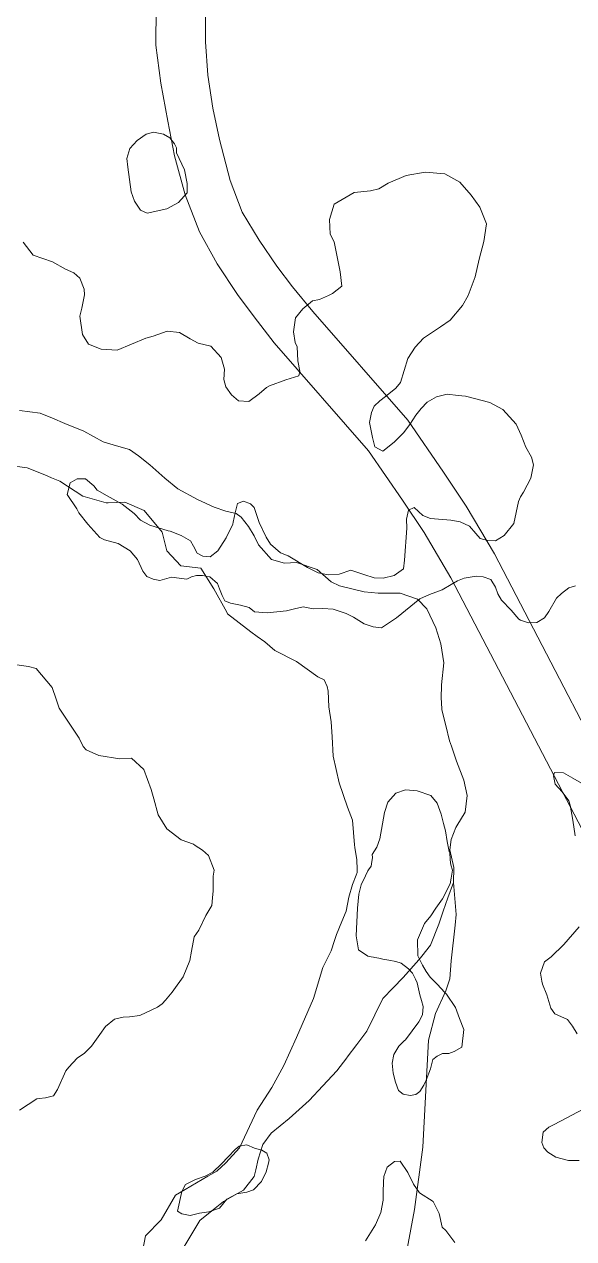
# Model space of a CAD drawing. Header units: metres. Extents: x 4652992 to 4879070, y 2074171 to 2309877.
# Drawn here: x 4653831.5 to 4653875.7, y 2308625.5 to 2308723.4 of the extents above; entities that cross this region are included whole.
import ezdxf

# ---------------------------------------------------------------- set-up
doc = ezdxf.new("R2010")
doc.units = ezdxf.units.M
doc.header["$MEASUREMENT"] = 0
for name, color, linetype, lineweight in [('Level 1', 2, 'Continuous', 0), ('Level 18', 5, 'Continuous', 0), ('Level 2', 6, 'Continuous', 0), ('Level 40', 1, 'Continuous', 0)]:
    doc.layers.add(name, color=color, linetype=linetype, lineweight=lineweight)

msp = doc.modelspace()

# ---------------------------------------------------------------- linework, layer by layer
at = {"layer": 'Level 1'}
msp.add_polyline3d([(4653870.979311, 2308593.17792, 1250), (4653868.817873, 2308594.004519, 1249), (4653866.229922, 2308594.71509, 1248), (4653862.570498, 2308597.777712, 1247), (4653861.698488, 2308599.802492, 1246.7875), (4653861.642275, 2308602.412478, 1246.55), (4653861.791323, 2308611.595278, 1245.3), (4653861.58008, 2308615.774721, 1244.8875), (4653861.616884, 2308619.394289, 1244.5), (4653862.111086, 2308623.569887, 1244.2125), (4653862.919131, 2308627.879275, 1243.975), (4653863.57593, 2308632.923281, 1243.6625), (4653864.03528, 2308641.534304, 1243.0125), (4653864.597109, 2308643.675295, 1243.0125), (4653865.453676, 2308645.504519, 1243.0125), (4653865.763674, 2308646.473513, 1243.0125), (4653865.876101, 2308647.928713, 1243.0125), (4653866.202517, 2308650.806093, 1242.6667), (4653866.283642, 2308651.67215, 1243), (4653866.052589, 2308654.234674, 1242.579446)], dxfattribs=at)
at = {"layer": 'Level 18', "color": 30}
for points in [[(4653893.267611, 2308622.928116, 1252.114335), (4653889.796918, 2308630.62085, 1251.145603), (4653885.017854, 2308641.299023, 1249.618385), (4653878.355049, 2308654.803155, 1247.600483), (4653865.854975, 2308678.796906, 1243.319878), (4653863.704215, 2308682.439938, 1242.841639), (4653861.941844, 2308685.063087, 1242.436121), (4653859.209884, 2308689.029037, 1241.787008), (4653851.612217, 2308697.721893, 1240.346579), (4653849.998367, 2308699.837827, 1240.047324), (4653848.653594, 2308701.612326, 1239.839022), (4653847.009669, 2308704.098935, 1239.565371), (4653845.594799, 2308706.666678, 1239.30187), (4653844.437976, 2308709.64634, 1238.971031), (4653843.576534, 2308712.804165, 1238.577483), (4653843.03585, 2308715.596861, 1238.206015), (4653842.479195, 2308718.650905, 1237.836759), (4653842.079139, 2308721.721291, 1237.387121), (4653842.085262, 2308724.764628, 1237.051524)], [(4653881.922777, 2308656.612365, 1247.676918), (4653869.353416, 2308680.739112, 1243.644538), (4653867.089459, 2308684.573881, 1243.339086), (4653865.249114, 2308687.313088, 1242.870426), (4653862.373275, 2308691.487905, 1242.053943), (4653854.711795, 2308700.253773, 1240.701147), (4653853.089805, 2308702.231989, 1240.377686), (4653851.826526, 2308703.898952, 1240.050444), (4653850.40372, 2308706.00066, 1239.902574), (4653849.033342, 2308708.267281, 1239.421905), (4653848.048503, 2308710.803959, 1239.005723), (4653847.198026, 2308714.115189, 1238.570763), (4653846.674265, 2308716.653842, 1238.253438), (4653846.262442, 2308719.299876, 1237.898322), (4653846.079661, 2308721.976777, 1237.459967), (4653846.085005, 2308724.632555, 1237.091341)]]:
    msp.add_polyline3d(points, dxfattribs=at)
at = {"layer": 'Level 2'}
for points in [[(4653831.0825, 2308692.2814, 1237.5277), (4653832.7361, 2308692.058, 1237.9777), (4653833.7397, 2308691.6496, 1238.1277), (4653834.7433, 2308691.2413, 1238.2777), (4653836.2529, 2308690.6146, 1238.7777), (4653837.8302, 2308689.7385, 1238.9777), (4653838.8892, 2308689.4305, 1239.0277), (4653839.9481, 2308689.1224, 1239.0777), (4653840.6732, 2308688.6247, 1239.0777), (4653841.5851, 2308687.9107, 1239.0777), (4653842.7913, 2308686.8242, 1239.0777), (4653843.8544, 2308685.9677, 1239.0777), (4653845.4357, 2308685.0956, 1239.3777), (4653846.7751, 2308684.4842, 1239.3777), (4653847.7162, 2308684.1736, 1239.3777), (4653848.542, 2308683.9752, 1239.3777), (4653848.9402, 2308683.6744, 1239.3777), (4653849.5283, 2308682.9297, 1239.3777), (4653849.9997, 2308682.1775, 1239.7777), (4653850.3333, 2308681.4472, 1240.0777), (4653851.3877, 2308680.2579, 1240.1777), (4653852.4349, 2308679.9817, 1240.3777), (4653853.3962, 2308680.0304, 1240.3777), (4653855.0676, 2308679.4571, 1240.5777), (4653856.2053, 2308678.4798, 1240.6777), (4653856.8808, 2308678.1411, 1240.9777), (4653857.8709, 2308677.905, 1241.3277), (4653858.861, 2308677.6689, 1241.6777), (4653859.9808, 2308677.5608, 1241.8777), (4653860.7087, 2308677.5597, 1241.9598), (4653861.7533, 2308677.558, 1242.0777), (4653863.1608, 2308677.0753, 1242.1777), (4653863.9221, 2308676.3006, 1242.1777), (4653864.6328, 2308674.7658, 1242.1777), (4653865.026, 2308673.4709, 1242.1777), (4653865.287, 2308671.9338, 1242.2777), (4653865.094, 2308670.1571, 1242.2777), (4653865.0741, 2308669.0748, 1242.2777), (4653865.092, 2308668.7837, 1242.2777), (4653865.1304, 2308668.1594, 1242.2777), (4653865.4401, 2308666.9028, 1242.2777), (4653865.7498, 2308665.6463, 1242.2777), (4653865.8959, 2308665.2143, 1242.2777), (4653866.3048, 2308664.0048, 1242.2777), (4653866.8983, 2308662.4732, 1242.3777), (4653867.1683, 2308661.2468, 1242.3777), (4653867.0122, 2308659.9184, 1242.3777), (4653866.3201, 2308658.8039, 1242.3777), (4653866.2381, 2308658.6718, 1242.3777), (4653865.8844, 2308657.7098, 1242.5777), (4653865.7739, 2308656.8708, 1242.5777), (4653866.0988, 2308655.4534, 1242.5777), (4653866.0546, 2308654.2401, 1242.5777), (4653866.052589, 2308654.234674, 1242.579446), (4653865.5936, 2308652.9964, 1242.9777), (4653865.2397, 2308651.9347, 1243.0277), (4653864.8859, 2308650.873, 1243.0777), (4653864.2158, 2308649.1955, 1243.1777), (4653863.505, 2308648.3054, 1243.2534), (4653863.2773, 2308648.0202, 1243.2777), (4653862.0156, 2308646.5806, 1243.2777), (4653861.1881, 2308645.7397, 1243.3277), (4653860.3606, 2308644.8987, 1243.3777), (4653859.7124, 2308643.5802, 1243.4777), (4653859.0642, 2308642.2617, 1243.5777), (4653858.2642, 2308641.192, 1243.611), (4653857.4904, 2308640.1572, 1243.6433), (4653857.4643, 2308640.1223, 1243.6444), (4653856.6644, 2308639.0527, 1243.6777), (4653855.5418, 2308637.8636, 1243.7277), (4653854.4192, 2308636.6746, 1243.7777), (4653853.6112, 2308635.9522, 1243.8777), (4653852.8032, 2308635.2298, 1243.9777), (4653851.3622, 2308634.0403, 1244.0777), (4653850.6953, 2308633.1243, 1244.0777), (4653850.305, 2308631.951, 1244.2777), (4653850.1242, 2308631.0971, 1244.3984), (4653850.0053, 2308630.5356, 1244.4777), (4653849.1294, 2308629.4431, 1244.5777), (4653848.645, 2308629.1689, 1244.6078), (4653847.5199, 2308628.5319, 1244.6777), (4653846.5704, 2308627.7698, 1244.7777), (4653845.6209, 2308627.0077, 1244.8777), (4653844.8977, 2308625.7869, 1244.8777), (4653843.9401, 2308624.2249, 1245.0777)], [(4653840.7388, 2308623.0945, 1245.0777), (4653841.2339, 2308625.7606, 1245.0777), (4653842.4993, 2308627.0598, 1244.8777), (4653843.6663, 2308629.03, 1244.8777), (4653843.9836, 2308629.2182, 1244.8532), (4653846.2595, 2308630.568, 1244.6777), (4653846.9915, 2308630.9824, 1244.3398), (4653847.7183, 2308631.6471, 1244.2777), (4653848.8028, 2308632.8581, 1244.0777), (4653850.2392, 2308635.8834, 1244.0777), (4653851.4282, 2308637.7149, 1243.9777), (4653852.3734, 2308639.4836, 1243.7777), (4653853.3942, 2308641.7527, 1243.6777), (4653854.7819, 2308644.8842, 1243.5777), (4653855.5189, 2308647.3915, 1243.3777), (4653856.199, 2308648.7332, 1243.2777), (4653856.4813, 2308649.567, 1243.2777), (4653856.6406, 2308650.0379, 1243.2777), (4653857.0561, 2308651.084, 1243.1777), (4653857.3976, 2308651.939, 1243.0777), (4653857.621, 2308653.0455, 1242.9777), (4653857.9175, 2308654.0849, 1242.6777), (4653858.2204, 2308654.8354, 1242.6777), (4653858.3034, 2308655.0409, 1242.6777), (4653858.2975, 2308655.2955, 1242.6777), (4653858.2798, 2308656.0625, 1242.6777), (4653858.1088, 2308657.0571, 1242.5118), (4653858.0736, 2308657.2616, 1242.4777), (4653857.93, 2308659.2728, 1242.4357), (4653857.5197, 2308660.3042, 1242.2777), (4653856.8549, 2308662.2702, 1242.2777), (4653856.3688, 2308664.412, 1242.2777), (4653856.2725, 2308665.9777, 1242.2777), (4653856.1881, 2308667.196, 1242.2777), (4653856.0072, 2308668.4021, 1242.0777), (4653855.9565, 2308669.6627, 1241.9777), (4653855.8764, 2308670.0235, 1241.7355), (4653855.6379, 2308670.5758, 1241.6777), (4653855.1214, 2308670.8185, 1241.4777), (4653853.4025, 2308672.0535, 1240.9777), (4653851.6591, 2308672.9278, 1240.6777), (4653850.8469, 2308673.6254, 1240.3777), (4653850.2427, 2308674.056, 1240.3777), (4653849.7341, 2308674.4485, 1240.3351), (4653847.8558, 2308675.898, 1240.1777), (4653847.7834, 2308676.0278, 1240.1712), (4653846.7339, 2308677.9094, 1240.0777), (4653845.6908, 2308679.5768, 1239.3777), (4653844.0945, 2308679.7691, 1239.3777), (4653842.9499, 2308680.9711, 1239.3777), (4653842.5706, 2308682.4841, 1239.0777), (4653841.1292, 2308684.2312, 1239.0777), (4653839.5709, 2308684.8821, 1239.0777), (4653838.2315, 2308684.8332, 1239.0777), (4653838.0602, 2308684.8269, 1239.0777), (4653836.1866, 2308685.3719, 1238.9777), (4653834.341, 2308686.5695, 1238.7777), (4653833.6626, 2308686.8511, 1238.5021), (4653833.11, 2308687.0805, 1238.2777), (4653831.706, 2308687.6518, 1237.9777), (4653828.491, 2308688.0861, 1237.0777)]]:
    msp.add_polyline3d(points, dxfattribs=at)
at = {"layer": 'Level 40', "color": 3}
for points in [[(4653844.372805, 2308711.667914, 1247.746457), (4653844.589148, 2308710.58322, 1247.746457), (4653844.586203, 2308709.817716, 1247.746457), (4653843.884904, 2308709.042342, 1247.746457), (4653842.95179, 2308708.518844, 1247.746457), (4653841.357826, 2308708.187451, 1247.746457), (4653840.844172, 2308708.421933, 1247.746457), (4653840.350774, 2308709.140167, 1247.746457), (4653840.071896, 2308709.888283, 1247.746457), (4653839.82055, 2308711.877502, 1246.846457), (4653839.743598, 2308712.588903, 1246.846457), (4653839.961313, 2308713.38511, 1246.846457), (4653840.570919, 2308714.038961, 1246.846457), (4653841.290271, 2308714.53304, 1246.846457), (4653841.879589, 2308714.70266, 1246.846457), (4653842.688415, 2308714.552754, 1246.846457), (4653843.19006, 2308714.250649, 1246.846457), (4653843.586733, 2308713.758867, 1246.846457), (4653843.738846, 2308713.45183, 1246.846457), (4653843.731108, 2308713.034996, 1246.846457), (4653844.372805, 2308711.667914, 1247.746457)], [(4653831.381482, 2308705.830396, 1243.646457), (4653832.194776, 2308704.797763, 1244.346457), (4653833.733938, 2308704.251606, 1245.346457), (4653834.796642, 2308703.664074, 1245.346457), (4653835.467878, 2308703.372285, 1245.346457), (4653835.94719, 2308702.948662, 1245.346457), (4653836.282314, 2308702.049551, 1245.346457), (4653836.309995, 2308701.598013, 1245.346457), (4653836.109454, 2308700.519139, 1245.346457), (4653835.935178, 2308699.881802, 1245.346457), (4653836.160011, 2308698.389245, 1245.346457), (4653836.63313, 2308697.63192, 1245.346457), (4653837.672015, 2308697.216192, 1245.346457), (4653838.94293, 2308697.148101, 1245.346457), (4653841.269303, 2308698.106763, 1247.446457), (4653841.857455, 2308698.276102, 1247.446457), (4653842.989931, 2308698.678563, 1247.446457), (4653843.96859, 2308698.552874, 1247.446457), (4653844.823442, 2308698.060476, 1247.446457), (4653845.483035, 2308697.715589, 1247.446457), (4653846.495507, 2308697.472307, 1247.446457), (4653847.3242, 2308696.539433, 1247.446457), (4653847.594762, 2308695.598642, 1247.446457), (4653847.552435, 2308694.771486, 1247.446457), (4653847.721539, 2308694.183478, 1247.446457), (4653848.159721, 2308693.545605, 1247.446457), (4653848.735528, 2308693.049231, 1247.446457), (4653849.56275, 2308693.007284, 1247.446457), (4653850.402288, 2308693.631066, 1247.446457), (4653850.996571, 2308694.133282, 1247.446457), (4653851.241814, 2308694.254837, 1247.446457), (4653852.540464, 2308694.755725, 1248.146457), (4653853.598182, 2308695.060303, 1248.146457), (4653853.668083, 2308695.436684, 1248.146457), (4653853.501873, 2308696.276782, 1249.446457), (4653853.449118, 2308697.40389, 1249.746457), (4653853.294253, 2308697.765662, 1249.746457), (4653853.175427, 2308698.62036, 1249.746457), (4653853.331066, 2308699.757248, 1249.746457), (4653853.909889, 2308700.482634, 1249.746457), (4653854.693396, 2308701.114567, 1249.746457), (4653855.269905, 2308701.229765, 1249.746457), (4653855.9936, 2308701.539718, 1249.746457), (4653856.301781, 2308701.704638, 1249.746457), (4653857.061625, 2308702.297994, 1250.546457), (4653856.912264, 2308703.457808, 1252.146457), (4653856.44026, 2308705.87456, 1252.546457), (4653856.111701, 2308706.488657, 1252.546457), (4653856.052851, 2308707.661278, 1252.546457), (4653856.451666, 2308708.915013, 1252.546457), (4653858.060715, 2308709.833785, 1252.546457), (4653859.360325, 2308709.980137, 1252.546457), (4653860.05176, 2308710.12857, 1252.546457), (4653860.802767, 2308710.597853, 1252.546457), (4653862.245179, 2308711.215556, 1252.546457), (4653863.788437, 2308711.48267, 1252.546457), (4653865.369143, 2308711.355644, 1252.546457), (4653866.573247, 2308710.689968, 1252.546457), (4653867.484029, 2308709.636143, 1252.546457), (4653868.190824, 2308708.675429, 1252.546457), (4653868.711263, 2308707.306717, 1252.546457), (4653868.506677, 2308705.906397, 1252.546457), (4653868.131713, 2308704.4823, 1252.546457), (4653867.810223, 2308703.048253, 1252.546457), (4653867.254937, 2308701.546852, 1252.546457), (4653866.775202, 2308700.750602, 1252.546457), (4653865.778233, 2308699.552276, 1252.546457), (4653865.017275, 2308699.029402, 1252.546457), (4653863.64752, 2308698.104083, 1251.646457), (4653862.960599, 2308697.374301, 1250.346457), (4653862.366707, 2308696.466606, 1249.446457), (4653861.78322, 2308694.520065, 1249.446457), (4653861.425098, 2308694.086632, 1249.446457), (4653860.577688, 2308693.41066, 1249.446457), (4653860.122151, 2308693.050799, 1249.446457), (4653859.656643, 2308692.637248, 1249.446457), (4653859.449593, 2308692.120264, 1249.446457), (4653859.300074, 2308691.314934, 1249.446457), (4653859.520241, 2308690.107868, 1249.446457), (4653859.712781, 2308689.350204, 1249.446457), (4653860.370845, 2308689.006116, 1249.446457), (4653861.281942, 2308689.725893, 1249.446457), (4653862.031963, 2308690.475501, 1249.446457), (4653862.547297, 2308691.157511, 1249.446457), (4653863.018903, 2308691.903146, 1249.446457), (4653863.450639, 2308692.434021, 1249.446457), (4653863.936054, 2308692.954942, 1249.446457), (4653864.679919, 2308693.372431, 1249.446457), (4653865.554933, 2308693.599014, 1249.446457), (4653866.423837, 2308693.493534, 1249.446457), (4653867.02432, 2308693.437793, 1249.446457), (4653868.995067, 2308692.915669, 1249.846457), (4653870.047101, 2308692.366641, 1251.246457), (4653871.123678, 2308691.187736, 1251.946457), (4653871.509942, 2308690.285614, 1251.946457), (4653871.886278, 2308689.32995, 1251.946457), (4653872.345942, 2308688.524949, 1251.946457), (4653872.504318, 2308687.886513, 1251.946457), (4653872.305671, 2308686.81587, 1251.946457), (4653871.712464, 2308685.707567, 1251.946457), (4653871.472418, 2308685.30905, 1251.946457), (4653871.295832, 2308684.954145, 1251.946457), (4653870.931547, 2308683.167141, 1252.746457), (4653870.144798, 2308682.206414, 1252.746457), (4653869.457282, 2308681.780542, 1252.746457), (4653868.79568, 2308681.792474, 1252.746457), (4653868.217332, 2308681.954959, 1252.746457), (4653867.84905, 2308682.355153, 1252.746457), (4653867.35011, 2308682.945532, 1252.746457), (4653866.587624, 2308683.308112, 1252.746457), (4653865.838913, 2308683.446838, 1252.746457), (4653864.856426, 2308683.518228, 1252.746457), (4653864.204741, 2308683.58365, 1252.746457), (4653863.582836, 2308683.809532, 1252.746457), (4653862.898851, 2308684.461086, 1251.946457), (4653862.439502, 2308684.240609, 1251.146457), (4653862.275121, 2308683.521086, 1250.346457), (4653862.306583, 2308682.793966, 1250.346457), (4653862.106781, 2308680.223172, 1250.346457), (4653862.030974, 2308679.515887, 1250.346457), (4653861.267875, 2308678.99142, 1250.346457), (4653860.39365, 2308678.764975, 1250.346457), (4653859.676478, 2308678.786873, 1250.346457), (4653858.838232, 2308679.053156, 1250.346457), (4653857.795402, 2308679.412833, 1250.346457), (4653856.847598, 2308679.089038, 1250.346457), (4653855.949583, 2308679.033461, 1250.346457), (4653855.14504, 2308679.182522, 1250.346457), (4653854.283027, 2308679.619678, 1250.346457), (4653852.739837, 2308680.571462, 1250.346457), (4653852.116124, 2308680.797999, 1250.346457), (4653851.303928, 2308681.503367, 1250.346457), (4653850.964499, 2308682.065649, 1250.346457), (4653850.398452, 2308683.251044, 1249.146457), (4653849.982208, 2308684.472108, 1248.546457), (4653849.699649, 2308684.746877, 1248.546457), (4653849.128375, 2308684.963932, 1248.546457), (4653848.648458, 2308684.774833, 1248.546457), (4653848.454924, 2308684.032232, 1248.546457), (4653848.315137, 2308683.279661, 1248.546457), (4653848.285183, 2308683.118395, 1248.546457), (4653847.749075, 2308682.02264, 1246.546457), (4653847.053988, 2308680.980923, 1246.546457), (4653846.458981, 2308680.478034, 1246.546457), (4653845.856307, 2308680.533955, 1246.546457), (4653845.401428, 2308680.78545, 1246.546457), (4653845.114368, 2308681.340287, 1246.546457), (4653844.861168, 2308681.77737, 1246.546457), (4653844.103043, 2308682.196525, 1246.546457), (4653843.2317, 2308682.55332, 1248.546457), (4653843.070444, 2308682.583197, 1248.546457), (4653841.595346, 2308683.023321, 1248.546457), (4653840.839004, 2308683.441491, 1248.546457), (4653840.327638, 2308683.981092, 1248.546457), (4653839.352485, 2308684.717835, 1248.546457), (4653838.142348, 2308685.386901, 1248.546457), (4653837.342252, 2308685.86878, 1248.546457), (4653837.06969, 2308686.19731, 1248.546457), (4653836.397083, 2308686.766777, 1248.546457), (4653835.732075, 2308686.77878, 1248.546457), (4653835.168373, 2308686.438377, 1248.546457), (4653834.930248, 2308685.500972, 1247.646457), (4653835.709275, 2308684.340012, 1245.946457), (4653835.874838, 2308684.030446, 1245.946457), (4653836.597227, 2308683.115705, 1245.946457), (4653837.569173, 2308682.043161, 1245.946457), (4653837.92656, 2308681.865387, 1245.946457), (4653839.038802, 2308681.547758, 1245.946457), (4653839.993107, 2308680.980493, 1245.946457), (4653840.583828, 2308680.257467, 1245.946457), (4653841.026639, 2308679.338716, 1245.946457), (4653841.333934, 2308678.891315, 1245.946457), (4653841.853082, 2308678.68357, 1245.946457), (4653842.392268, 2308678.583676, 1245.946457), (4653843.337088, 2308678.845292, 1246.946457), (4653844.559365, 2308678.674149, 1249.346457), (4653844.931469, 2308678.883, 1249.346457), (4653845.337319, 2308678.974482, 1249.346457), (4653845.840595, 2308678.992355, 1249.346457), (4653846.431319, 2308678.882911, 1249.346457), (4653847.049634, 2308678.323894, 1249.346457), (4653847.194608, 2308677.908128, 1249.346457), (4653847.427035, 2308677.36504, 1249.346457), (4653847.625713, 2308676.939319, 1249.346457), (4653848.089085, 2308676.742354, 1249.346457), (4653848.894623, 2308676.593114, 1249.346457), (4653849.582778, 2308676.410062, 1249.346457), (4653850.016223, 2308676.051964, 1249.346457), (4653851.0465, 2308675.962814, 1248.146457), (4653852.592619, 2308676.134459, 1247.246457), (4653853.234787, 2308676.293964, 1247.246457), (4653853.930786, 2308676.443494, 1247.246457), (4653854.738293, 2308676.293888, 1247.246457), (4653855.521955, 2308676.315784, 1247.246457), (4653856.349449, 2308676.273864, 1247.246457), (4653857.396125, 2308675.912863, 1247.246457), (4653858.012134, 2308675.631652, 1247.246457), (4653858.857328, 2308675.0852, 1247.246457), (4653859.591, 2308674.837884, 1247.246457), (4653860.24699, 2308674.772045, 1247.246457), (4653861.466378, 2308675.576101, 1249.046457), (4653863.342122, 2308677.106602, 1250.046457), (4653864.129257, 2308677.460342, 1250.046457), (4653865.140955, 2308677.827979, 1250.046457), (4653865.884377, 2308678.245314, 1250.046457), (4653866.383306, 2308678.541422, 1250.046457), (4653866.925925, 2308678.773925, 1250.046457), (4653867.897754, 2308678.926903, 1250.046457), (4653868.444227, 2308678.881159, 1250.046457), (4653869.068131, 2308678.654551, 1250.046457), (4653869.451426, 2308678.028475, 1250.046457), (4653869.630073, 2308677.495818, 1250.046457), (4653869.925982, 2308676.996939, 1250.046457), (4653870.695703, 2308676.185035, 1251.246457), (4653871.319446, 2308675.466439, 1252.646457), (4653871.469984, 2308675.38321, 1252.646457), (4653872.091985, 2308675.157294, 1252.646457), (4653872.763612, 2308675.198874, 1252.646457), (4653873.387808, 2308675.581265, 1252.646457), (4653873.754487, 2308676.066699, 1252.646457), (4653874.369954, 2308677.160654, 1253.746457), (4653874.76974, 2308677.528689, 1253.746457), (4653875.349591, 2308677.973884, 1253.746457), (4653875.879885, 2308678.151943, 1253.746457)], [(4653831.080685, 2308635.898179, 1256.5465), (4653832.488651, 2308636.79504, 1255.7465), (4653832.661876, 2308636.819232, 1255.7465), (4653833.181547, 2308636.891807, 1255.7465), (4653833.830174, 2308637.05304, 1255.7465), (4653834.148731, 2308637.55674, 1255.7465), (4653834.822424, 2308639.063759, 1255.7465), (4653835.046173, 2308639.359926, 1255.7465), (4653835.741466, 2308640.075164, 1255.7465), (4653836.321745, 2308640.474095, 1255.7465), (4653836.877964, 2308641.046271, 1255.7465), (4653837.559278, 2308641.989119, 1255.7465), (4653838.016848, 2308642.635805, 1255.7465), (4653838.746249, 2308643.232138, 1255.7465), (4653839.449177, 2308643.383267, 1255.7465), (4653839.958688, 2308643.40143, 1255.7465), (4653840.77034, 2308643.532421, 1255.7465), (4653842.195881, 2308644.201939, 1254.8465), (4653842.583102, 2308644.468147, 1254.8465), (4653842.861473, 2308644.754512, 1254.8465), (4653843.373297, 2308645.400267, 1255.0298), (4653843.523194, 2308645.589388, 1254.8465), (4653844.279772, 2308646.63195, 1254.8465), (4653844.80467, 2308647.942661, 1254.8465), (4653844.946228, 2308648.704867, 1254.8465), (4653845.158561, 2308649.848156, 1254.8465), (4653845.541883, 2308650.396615, 1254.8465), (4653846.100946, 2308651.588272, 1254.8465), (4653846.589225, 2308652.398828, 1254.8465), (4653846.646016, 2308653.007735, 1254.8465), (4653846.692697, 2308653.562197, 1254.8465), (4653846.68733, 2308654.745702, 1254.8465), (4653846.778318, 2308655.235632, 1254.8465), (4653846.315941, 2308656.407501, 1255.8465), (4653845.833001, 2308656.834402, 1255.8465), (4653845.231259, 2308657.227066, 1255.8465), (4653845.115249, 2308657.329615, 1255.746479), (4653844.123896, 2308657.671521, 1255.646457), (4653842.951819, 2308658.557121, 1255.646457), (4653842.27048, 2308659.686059, 1255.646457), (4653841.898356, 2308660.980531, 1255.646457), (4653841.705386, 2308661.740448, 1255.646457), (4653841.114111, 2308663.353998, 1255.646457), (4653840.113602, 2308664.263479, 1255.646457), (4653839.158357, 2308664.217614, 1255.646457), (4653837.479403, 2308664.472919, 1255.646457), (4653836.452689, 2308664.941626, 1255.646457), (4653836.223529, 2308665.20689, 1255.646457), (4653835.902907, 2308665.879019, 1255.646457), (4653835.026309, 2308667.155454, 1255.646457), (4653834.29122, 2308668.294255, 1255.646457), (4653834.034456, 2308669.010232, 1255.646457), (4653833.710053, 2308669.961531, 1255.646457), (4653832.432835, 2308671.47922, 1255.646457), (4653831.796816, 2308671.652743, 1255.646457), (4653830.871599, 2308671.768441, 1255.646457)], [(4653876.372099, 2308662.251541, 1254.646457), (4653875.674484, 2308662.656863, 1254.646457), (4653874.923504, 2308663.072069, 1254.646457), (4653874.209946, 2308663.093821, 1254.646457), (4653874.107071, 2308662.836789, 1254.646457), (4653874.241109, 2308662.156912, 1253.846457), (4653874.821306, 2308661.535164, 1252.646457), (4653875.354048, 2308660.827625, 1252.646457), (4653875.454979, 2308660.476826, 1252.646457), (4653875.674506, 2308659.273788, 1252.646457), (4653875.853108, 2308657.99035, 1253.146479)], [(4653859.427348, 2308655.551205, 1252.346457), (4653859.205003, 2308655.256845, 1252.346457), (4653859.203697, 2308655.256926, 1252.597355), (4653859.165529, 2308655.180213, 1252.8465), (4653858.975425, 2308654.763912, 1252.8465), (4653858.615467, 2308654.040428, 1252.8465), (4653858.419136, 2308653.286625, 1252.8465), (4653858.325669, 2308652.175107, 1252.8465), (4653858.204758, 2308649.952142, 1251.5465), (4653858.410805, 2308648.817885, 1250.5465), (4653859.163638, 2308648.291589, 1250.1465), (4653859.43724, 2308648.240913, 1250.1465), (4653859.601401, 2308648.210508, 1250.1465), (4653859.710841, 2308648.190237, 1250.1465), (4653860.039163, 2308648.129427, 1250.1465), (4653860.367484, 2308648.068616, 1250.1465), (4653860.859964, 2308647.977401, 1250.1465), (4653861.407164, 2308647.87605, 1250.1465), (4653861.834764, 2308647.740226, 1250.1465), (4653862.430452, 2308647.290142, 1250.1465), (4653862.762699, 2308646.945476, 1250.1465), (4653863.009754, 2308646.44671, 1250.1465), (4653863.123123, 2308646.142581, 1250.1465), (4653863.343636, 2308645.195709, 1250.1465), (4653863.481254, 2308644.717201, 1250.1465), (4653863.618873, 2308644.238689, 1250.1465), (4653863.551697, 2308643.57159, 1250.1465), (4653863.275792, 2308642.99977, 1250.1465), (4653862.203299, 2308641.569678, 1249.6465), (4653862.07346, 2308641.480396, 1249.6465), (4653861.653443, 2308641.048202, 1249.6465), (4653861.247516, 2308640.386732, 1249.6465), (4653861.115362, 2308639.674548, 1249.6465), (4653861.192067, 2308638.867008, 1249.6465), (4653861.398617, 2308638.148745, 1249.6465), (4653861.615335, 2308637.485261, 1249.6465), (4653862.012727, 2308637.184992, 1249.6465), (4653862.560295, 2308637.083584, 1249.6465), (4653863.028843, 2308637.166816, 1249.6465), (4653863.353449, 2308637.39004, 1249.6465), (4653863.67412, 2308637.897329, 1249.6465), (4653863.864947, 2308638.315325, 1249.6465), (4653864.202006, 2308639.216231, 1249.6465), (4653864.399058, 2308639.973055, 1249.6465), (4653864.733814, 2308640.251047, 1249.6465), (4653865.167914, 2308640.453974, 1249.6465), (4653865.68103, 2308640.472271, 1249.6465), (4653866.104962, 2308640.620415, 1249.6465), (4653866.733803, 2308640.957261, 1249.6465), (4653866.901385, 2308642.393333, 1250.2465), (4653866.538307, 2308643.273518, 1251.8465), (4653866.225743, 2308644.165161, 1253.0465), (4653865.498776, 2308645.244171, 1254.2465), (4653865.355625, 2308645.383391, 1254.2465), (4653864.748787, 2308646.059313, 1254.2465), (4653864.176191, 2308646.616185, 1254.2465), (4653863.865765, 2308647.068144, 1254.2465), (4653863.56545, 2308647.574581, 1254.2465), (4653863.319591, 2308648.070928, 1254.2465), (4653863.196662, 2308648.319101, 1254.2465), (4653863.156894, 2308649.622523, 1254.2465), (4653863.725254, 2308650.92629, 1255.7465), (4653864.236923, 2308651.562739, 1255.7465), (4653864.629784, 2308652.164937, 1255.7465), (4653865.161619, 2308652.910124, 1255.7465), (4653865.784248, 2308654.144682, 1255.7465), (4653865.864961, 2308654.579687, 1255.7465), (4653865.986029, 2308655.232188, 1255.7465), (4653865.839236, 2308655.653083, 1255.7465), (4653865.801151, 2308656.053839, 1255.7465), (4653865.757896, 2308656.679655, 1255.646479), (4653865.719426, 2308656.728365, 1255.546457), (4653865.536302, 2308657.542219, 1255.546457), (4653865.417012, 2308658.399946, 1255.546457), (4653865.247756, 2308658.98838, 1255.546457), (4653865.054645, 2308659.74835, 1255.546457), (4653864.734487, 2308660.622764, 1254.346457), (4653864.232191, 2308661.259821, 1252.346457), (4653863.12741, 2308661.632226, 1252.346457), (4653862.188631, 2308661.694294, 1252.346457), (4653861.415851, 2308661.446021, 1252.346457), (4653860.778966, 2308660.725221, 1252.346457), (4653860.510342, 2308659.880272, 1252.346457), (4653860.339766, 2308658.961225, 1252.346457), (4653860.119018, 2308657.771849, 1252.346457), (4653859.880484, 2308657.089045, 1252.346457), (4653859.499974, 2308656.505854, 1252.596478), (4653859.531698, 2308656.241156, 1252.8465), (4653859.4406, 2308655.750333, 1252.596478), (4653859.427348, 2308655.551205, 1252.346457)], [(4653876.181963, 2308650.659867, 1253.6465), (4653874.943616, 2308649.235829, 1252.6465), (4653873.934474, 2308648.247375, 1250.5465), (4653873.405621, 2308647.835974, 1250.5465), (4653873.069032, 2308646.936189, 1250.5465), (4653873.176168, 2308646.293784, 1250.5465), (4653873.244959, 2308646.054655, 1250.5465), (4653873.595111, 2308645.197438, 1250.5465), (4653873.904675, 2308644.121335, 1250.5465), (4653874.216486, 2308643.667392, 1250.5465), (4653875.234568, 2308643.197579, 1252.6465), (4653875.644602, 2308642.669962, 1252.6465), (4653876.034395, 2308642.033172, 1252.6465)], [(4653876.553777, 2308636.008405, 1252.6465), (4653874.186458, 2308634.731944, 1253.6465), (4653873.754425, 2308634.529951, 1253.6465), (4653873.281941, 2308634.109843, 1253.6465), (4653873.184757, 2308633.281815, 1253.6465), (4653873.331962, 2308632.859738, 1253.6465), (4653873.662884, 2308632.516441, 1253.6465), (4653874.320792, 2308632.112588, 1253.6465), (4653875.327729, 2308631.831, 1252.6465), (4653876.176523, 2308631.84322, 1252.6465)], [(4653844.177572, 2308627.529471, 1254.4465), (4653844.831052, 2308627.408466, 1254.4465), (4653845.599692, 2308627.604308, 1254.4465), (4653846.348092, 2308627.691172, 1254.4465), (4653847.19037, 2308627.993036, 1251.8465), (4653847.779567, 2308628.731943, 1251.8465), (4653848.591132, 2308629.146994, 1251.8465), (4653849.406577, 2308629.278657, 1251.8465), (4653849.948907, 2308629.460892, 1251.8465), (4653850.582544, 2308630.135004, 1251.8465), (4653850.953212, 2308630.91433, 1251.8465), (4653851.139723, 2308631.614686, 1251.8465), (4653851.190449, 2308631.887942, 1251.8465), (4653851.008654, 2308632.430372, 1251.8465), (4653850.602128, 2308632.675241, 1251.8465), (4653850.01145, 2308632.841154, 1251.8465), (4653849.403832, 2308633.086076, 1253.7465), (4653848.778941, 2308633.001135, 1254.4465), (4653848.4628, 2308632.710029, 1254.4465), (4653847.905784, 2308632.136899, 1254.4465), (4653847.348762, 2308631.563762, 1254.4465), (4653846.66259, 2308630.901814, 1254.4465), (4653846.037109, 2308630.56677, 1254.4465), (4653845.258373, 2308630.316459, 1254.4465), (4653844.449277, 2308629.902688, 1254.4465), (4653844.174612, 2308629.333585, 1254.4465), (4653843.826729, 2308627.763524, 1254.4465), (4653844.177572, 2308627.529471, 1254.4465)], [(4653866.164771, 2308625.218258, 1253.6465), (4653865.444474, 2308626.197808, 1253.6465), (4653865.157925, 2308626.476513, 1253.6465), (4653864.90595, 2308627.574462, 1253.4465), (4653864.415825, 2308628.534736, 1251.4465), (4653863.32026, 2308629.218991, 1250.0465), (4653862.829953, 2308629.932922, 1250.0465), (4653862.380294, 2308630.865911, 1250.0465), (4653861.756279, 2308631.774531, 1250.0465), (4653861.298087, 2308631.746088, 1250.0465), (4653860.703866, 2308631.289655, 1250.0465), (4653860.45213, 2308630.5432, 1250.0465), (4653860.425568, 2308630.094929, 1250.0465), (4653860.392768, 2308629.307914, 1250.0465), (4653860.380292, 2308628.630425, 1250.0465), (4653860.197371, 2308627.644585, 1250.0465), (4653859.785338, 2308626.644501, 1250.0465), (4653858.956623, 2308625.374462, 1251.0465)]]:
    msp.add_polyline3d(points, dxfattribs=at)

doc.saveas('drawing.dxf')
